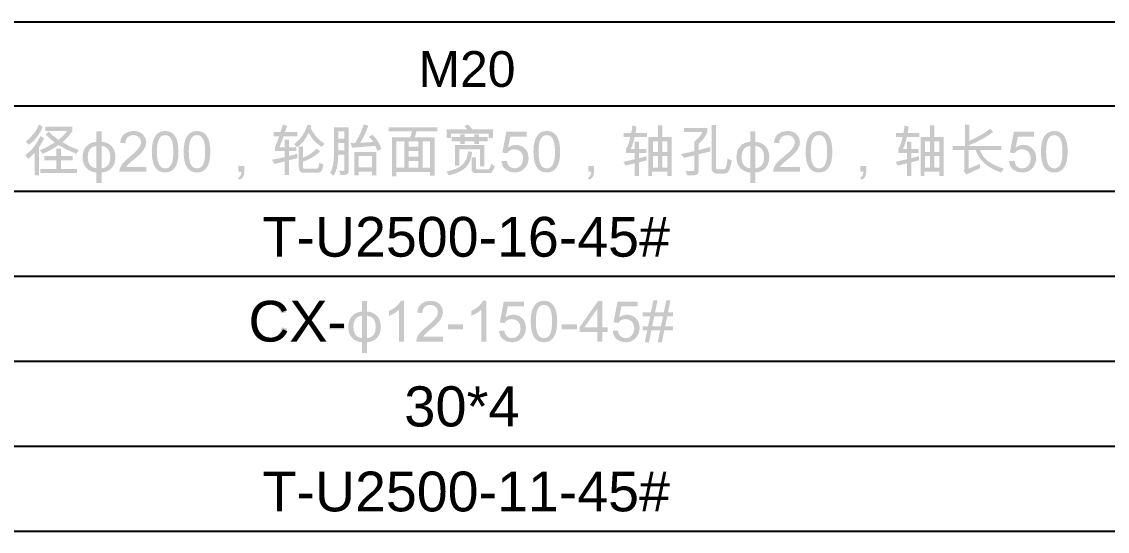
# Model space of a CAD drawing. Extents: x 3 to 592, y 5 to 207.
# Drawn here: x 341.93 to 389.23, y 82.87 to 105.06 of the extents above; entities that cross this region are included whole.
import ezdxf

# ---------------------------------------------------------------- set-up
doc = ezdxf.new("R2010")
doc.units = 0
doc.layers.get('0').update_dxf_attribs({"linetype": 'CONTINUOUS'})

msp = doc.modelspace()

# ---------------------------------------------------------------- hatches: boundary and pattern name
h = msp.add_hatch(color=7)
h.paths.add_polyline_path([(342.840473, 100.480094), (342.738653, 100.255706), (342.605104, 100.049663), (342.439722, 99.861914), (342.242404, 99.692407), (342.107908, 99.838479), (342.297044, 100.004688), (342.456, 100.184229), (342.584778, 100.377206), (342.683377, 100.583722)])
h.paths.add_polyline_path([(344.40868, 99.475228), (344.311667, 99.304352), (343.919339, 99.472128), (343.534453, 99.687446), (343.341381, 99.56375), (343.16066, 99.458967), (342.992238, 99.373202), (342.836063, 99.306556), (342.72141, 99.459794), (343.025681, 99.597943), (343.366332, 99.800996), (343.153081, 99.970082), (342.963394, 100.15653), (343.114978, 100.267876), (343.300738, 100.08563), (343.531146, 99.914547), (343.65951, 100.018089), (343.765137, 100.116981), (343.848026, 100.211118), (343.908177, 100.300398), (342.963394, 100.300398), (342.963394, 100.48726), (344.139687, 100.48726), (344.139687, 100.300398), (343.9582, 100.049801), (343.701471, 99.810367), (344.056523, 99.613239)])
h.paths.add_polyline_path([(342.90276, 99.973527), (342.785834, 99.754694), (342.683377, 99.59374), (342.683377, 98.366183), (342.497617, 98.366183), (342.497617, 99.358371), (342.334733, 99.190457), (342.209883, 99.080007), (342.083103, 99.242615), (342.270379, 99.398472), (342.422101, 99.555154), (342.492501, 99.646828), (342.569826, 99.764754), (342.654179, 99.908931), (342.745664, 100.07936)])
h.paths.add_polyline_path([(344.332062, 98.467607), (342.738498, 98.467607), (342.738498, 98.644547), (343.441849, 98.644547), (343.441849, 99.025437), (342.918194, 99.025437), (342.918194, 99.212299), (343.441849, 99.212299), (343.441849, 99.53476), (343.639184, 99.53476), (343.639184, 99.212299), (344.15457, 99.212299), (344.15457, 99.025437), (343.639184, 99.025437), (343.639184, 98.644547), (344.332062, 98.644547)])
h = msp.add_hatch(color=7)
h.paths.add_polyline_path([(345.407353, 99.82966), (345.540472, 99.809816), (345.658707, 99.770128), (345.76206, 99.710597), (345.85053, 99.631222), (345.92143, 99.534803), (345.972073, 99.424172), (346.002459, 99.299382), (346.012587, 99.160484), (346.002459, 99.021992), (345.972073, 98.897555), (345.92143, 98.787174), (345.85053, 98.690849), (345.76206, 98.611147), (345.658707, 98.551391), (345.540472, 98.51148), (345.407353, 98.491309), (345.407353, 98.029391), (345.186867, 98.029391), (345.186867, 98.491309), (345.053438, 98.51148), (344.935099, 98.551391), (344.83185, 98.611147), (344.74369, 98.690849), (344.672876, 98.787174), (344.622423, 98.897555), (344.592226, 99.021992), (344.582184, 99.160484), (344.592226, 99.299382), (344.622423, 99.424172), (344.672876, 99.534803), (344.74369, 99.631222), (344.83185, 99.710597), (344.935099, 99.770128), (345.053438, 99.809816), (345.186867, 99.82966), (345.186867, 100.289373), (345.407353, 100.289373)])
h.paths.add_polyline_path([(345.407353, 98.669903), (345.573837, 98.715395), (345.692883, 98.812254), (345.764386, 98.960583), (345.788243, 99.160484), (345.764386, 99.360877), (345.692883, 99.509748), (345.573837, 99.607046), (345.407353, 99.65272)])
h.paths.add_polyline_path([(345.186867, 98.669903), (345.186867, 99.65272), (345.019831, 99.607046), (344.900648, 99.509748), (344.829214, 99.360877), (344.805426, 99.160484), (344.829214, 98.960583), (344.900648, 98.812254), (345.019831, 98.715395)])
h = msp.add_hatch(color=7)
h.dxf.hatch_style = 2
h.paths.add_polyline_path([(347.358823, 98.521626), (346.176466, 98.521626), (346.202649, 98.671694), (346.281748, 98.824243), (346.345733, 98.905582), (346.432713, 98.996636), (346.54274, 99.097405), (346.675867, 99.207889), (346.842817, 99.350791), (346.991163, 99.501135), (347.095342, 99.655338), (347.130069, 99.810367), (347.106091, 99.932461), (347.034157, 100.031404), (346.925844, 100.097137), (346.792725, 100.119048), (346.657195, 100.096448), (346.545229, 100.0292), (346.469988, 99.917579), (346.444357, 99.761309), (346.21891, 99.786665), (346.237824, 99.903359), (346.273894, 100.005428), (346.32712, 100.092925), (346.397504, 100.165901), (346.576029, 100.264637), (346.797135, 100.297641), (346.921365, 100.288564), (347.031126, 100.261399), (347.126417, 100.216251), (347.207239, 100.153223), (347.317137, 99.994473), (347.353862, 99.805957), (347.322925, 99.634529), (347.23039, 99.461448), (347.153082, 99.366889), (347.045182, 99.257705), (346.906689, 99.133948), (346.737604, 98.995671), (346.576786, 98.852906), (346.481288, 98.731639), (347.358823, 98.731639)])
h = msp.add_hatch(color=7)
h.paths.add_polyline_path([(348.179149, 100.297641), (348.315393, 100.283509), (348.433492, 100.241116), (348.533439, 100.170469), (348.615229, 100.071574), (348.678855, 99.944438), (348.72431, 99.789068), (348.751587, 99.605469), (348.760681, 99.393648), (348.751276, 99.179708), (348.723061, 98.99512), (348.676035, 98.839884), (348.610199, 98.714), (348.52688, 98.616418), (348.427334, 98.546844), (348.311458, 98.505176), (348.179149, 98.491309), (348.042929, 98.505393), (347.924892, 98.547654), (347.825033, 98.618104), (347.743345, 98.716756), (347.67982, 98.843624), (347.634454, 98.99872), (347.607238, 99.182057), (347.598168, 99.393648), (347.607573, 99.607365), (347.635789, 99.792039), (347.682814, 99.947568), (347.74865, 100.073848), (347.831961, 100.171603), (347.931447, 100.241555), (348.047159, 100.283603)])
h.paths.add_polyline_path([(348.179149, 98.669903), (348.261831, 98.680453), (348.333765, 98.71214), (348.39495, 98.765013), (348.445386, 98.839126), (348.484858, 98.93732), (348.513117, 99.062437), (348.53011, 99.214529), (348.535785, 99.393648), (348.525863, 99.632531), (348.496098, 99.814777), (348.446213, 99.948791), (348.376484, 100.043531), (348.286774, 100.1001), (348.176393, 100.119048), (348.093495, 100.108213), (348.021708, 100.075777), (347.96098, 100.021844), (347.911258, 99.946517), (347.872277, 99.847419), (347.844561, 99.722173), (347.828008, 99.570881), (347.822513, 99.393648), (347.832435, 99.156764), (347.8622, 98.975276), (347.912085, 98.840504), (347.981814, 98.745419), (348.070766, 98.688644)])
h = msp.add_hatch(color=7)
h.paths.add_polyline_path([(349.565573, 100.297641), (349.701817, 100.283509), (349.819916, 100.241116), (349.919864, 100.170469), (350.001653, 100.071574), (350.065279, 99.944438), (350.110734, 99.789068), (350.138011, 99.605469), (350.147105, 99.393648), (350.1377, 99.179708), (350.109485, 98.99512), (350.062459, 98.839884), (349.996623, 98.714), (349.913304, 98.616418), (349.813758, 98.546844), (349.697882, 98.505176), (349.565573, 98.491309), (349.429353, 98.505393), (349.311316, 98.547654), (349.211457, 98.618104), (349.129769, 98.716756), (349.066244, 98.843624), (349.020878, 98.99872), (348.993663, 99.182057), (348.984592, 99.393648), (348.993997, 99.607365), (349.022213, 99.792039), (349.069238, 99.947568), (349.135074, 100.073848), (349.218385, 100.171603), (349.317871, 100.241555), (349.433583, 100.283603)])
h.paths.add_polyline_path([(349.565573, 98.669903), (349.648255, 98.680453), (349.720189, 98.71214), (349.781374, 98.765013), (349.83181, 98.839126), (349.871282, 98.93732), (349.899541, 99.062437), (349.916534, 99.214529), (349.922209, 99.393648), (349.912288, 99.632531), (349.882522, 99.814777), (349.832637, 99.948791), (349.762908, 100.043531), (349.673198, 100.1001), (349.562817, 100.119048), (349.479919, 100.108213), (349.408132, 100.075777), (349.347404, 100.021844), (349.297683, 99.946517), (349.258701, 99.847419), (349.230985, 99.722173), (349.214432, 99.570881), (349.208937, 99.393648), (349.218859, 99.156764), (349.248624, 98.975276), (349.298509, 98.840504), (349.368238, 98.745419), (349.45719, 98.688644)])
h = msp.add_hatch(color=7)
h.paths.add_polyline_path([(355.124567, 99.737056), (354.986764, 99.605866), (354.732653, 99.809816), (354.668049, 99.879794), (354.596572, 99.970702), (354.51817, 100.08259), (354.432792, 100.21551), (354.329129, 100.026383), (354.211617, 99.859219), (354.080256, 99.714068), (353.935045, 99.590983), (353.790075, 99.726031), (353.979719, 99.877331), (354.142646, 100.070747), (354.278805, 100.306228), (354.388144, 100.583722), (354.549099, 100.534113), (354.518231, 100.418358), (354.635527, 100.218887), (354.775717, 100.038846), (354.938748, 99.878236)])
h.paths.add_polyline_path([(353.940006, 100.06999), (353.340835, 100.06999), (353.156729, 99.59374), (353.381073, 99.59374), (353.381073, 99.923918), (353.568487, 99.923918), (353.568487, 99.59374), (353.897011, 99.59374), (353.897011, 99.423414), (353.568487, 99.423414), (353.568487, 99.210094), (353.93284, 99.299391), (353.93284, 99.114733), (353.568487, 99.023232), (353.568487, 98.385476), (353.381073, 98.385476), (353.381073, 98.971418), (352.940101, 98.860623), (352.829307, 99.052446), (353.078525, 99.093029), (353.381073, 99.160484), (353.381073, 99.423414), (352.959945, 99.423414), (352.959945, 99.575549), (353.149563, 100.06999), (352.91254, 100.06999), (352.91254, 100.250788), (353.204685, 100.250788), (353.306659, 100.580966), (353.49297, 100.524191), (353.400366, 100.250788), (353.940006, 100.250788)])
h.paths.add_polyline_path([(355.074958, 98.840228), (355.051592, 98.727384), (355.026107, 98.638621), (354.998451, 98.574043), (354.968573, 98.533753), (354.898638, 98.491309), (354.81258, 98.476977), (354.239316, 98.476977), (354.13548, 98.491722), (354.060171, 98.535406), (354.014558, 98.619191), (353.999537, 98.754239), (353.999537, 99.610276), (354.18695, 99.610276), (354.18695, 99.141192), (354.335477, 99.204857), (354.484262, 99.290847), (354.633357, 99.399161), (354.782814, 99.529799), (354.927232, 99.405224), (354.739552, 99.250203), (354.553577, 99.125), (354.369359, 99.029665), (354.18695, 98.964252), (354.18695, 98.696361), (354.205278, 98.667353), (354.260813, 98.657776), (354.79935, 98.657776), (354.846204, 98.682029), (354.863222, 98.726265), (354.879828, 98.811014), (354.894711, 98.906374)])
h = msp.add_hatch(color=7)
h.paths.add_polyline_path([(357.599395, 99.511608), (357.420801, 99.423414), (357.375601, 99.563285), (357.328748, 99.65272), (356.328843, 99.570589), (356.258288, 99.77068), (356.462237, 99.775641), (356.67852, 100.183678), (356.83982, 100.590888), (357.031092, 100.519781), (356.86614, 100.118359), (356.675558, 99.780602), (357.245514, 99.822494), (357.15167, 99.946448), (357.052038, 100.043531), (357.214095, 100.133931), (357.338015, 100.002044), (357.443538, 99.854395), (357.530665, 99.690934)])
h.paths.add_polyline_path([(356.178913, 98.575645), (356.167854, 98.493488), (356.134678, 98.434741), (356.079384, 98.399454), (356.001973, 98.387681), (355.81952, 98.387681), (355.757784, 98.578401), (355.858243, 98.563794), (355.914881, 98.559108), (355.970209, 98.571993), (355.988743, 98.610923), (355.988743, 99.272932), (355.71975, 99.272932), (355.708072, 98.978282), (355.669728, 98.726058), (355.604719, 98.516312), (355.513045, 98.349095), (355.368075, 98.474773), (355.440422, 98.635168), (355.492099, 98.820316), (355.523104, 99.030165), (355.53344, 99.264664), (355.53344, 100.463006), (356.178913, 100.463006)])
h.paths.add_polyline_path([(355.988743, 99.959195), (355.988743, 100.282207), (355.721955, 100.282207), (355.721955, 99.959195)])
h.paths.add_polyline_path([(355.988743, 99.452628), (355.988743, 99.777845), (355.721955, 99.777845), (355.721955, 99.452628)])
h.paths.add_polyline_path([(357.380562, 98.366183), (357.190393, 98.366183), (357.190393, 98.531548), (356.617129, 98.531548), (356.617129, 98.366183), (356.428613, 98.366183), (356.428613, 99.388687), (357.380562, 99.388687)])
h.paths.add_polyline_path([(357.190393, 98.712346), (357.190393, 99.207889), (356.617129, 99.207889), (356.617129, 98.712346)])
h = msp.add_hatch(color=7)
h.paths.add_polyline_path([(360.043354, 100.277246), (359.123927, 100.277246), (359.089269, 100.124698), (359.053371, 100.022585), (359.914369, 100.022585), (359.914369, 98.351852), (359.724751, 98.351852), (359.724751, 98.516665), (358.253558, 98.516665), (358.253558, 98.330905), (358.06394, 98.330905), (358.06394, 100.022585), (358.843909, 100.022585), (358.893243, 100.134206), (358.929348, 100.277246), (357.911253, 100.277246), (357.911253, 100.458045), (360.043354, 100.458045)])
h.paths.add_polyline_path([(359.724751, 98.699117), (359.724751, 99.84344), (359.395676, 99.84344), (359.395676, 98.694156)])
h.paths.add_polyline_path([(359.206058, 99.610276), (359.206058, 99.84344), (358.786583, 99.84344), (358.786583, 99.610276)])
h.paths.add_polyline_path([(358.598067, 98.696361), (358.598067, 99.84344), (358.253558, 99.84344), (358.253558, 98.696361)])
h.paths.add_polyline_path([(359.206058, 99.17647), (359.206058, 99.43058), (358.786583, 99.43058), (358.786583, 99.17647)])
h.paths.add_polyline_path([(359.206058, 98.696361), (359.206058, 98.995671), (358.786583, 98.995671), (358.786583, 98.696361)])
h = msp.add_hatch(color=7)
h.paths.add_polyline_path([(362.465264, 99.998883), (362.275095, 99.998883), (362.275095, 100.182989), (360.628064, 100.182989), (360.628064, 99.998883), (360.438445, 99.998883), (360.438445, 100.364339), (361.363385, 100.364339), (361.208493, 100.49663), (361.36118, 100.585927), (361.486719, 100.475133), (361.565129, 100.364339), (362.465264, 100.364339)])
h.paths.add_polyline_path([(362.235958, 99.855016), (361.846249, 99.855016), (361.846249, 99.726031), (361.656631, 99.726031), (361.656631, 99.855016), (361.235503, 99.855016), (361.235503, 99.726031), (361.03927, 99.726031), (361.044231, 99.855016), (360.656727, 99.855016), (360.656727, 100.034712), (361.046436, 100.034712), (361.046436, 100.149365), (361.235503, 100.149365), (361.235503, 100.034712), (361.656631, 100.034712), (361.656631, 100.149365), (361.846249, 100.149365), (361.846249, 100.034712), (362.235958, 100.034712)])
h.paths.add_polyline_path([(362.086579, 98.766365), (361.89641, 98.766365), (361.89641, 99.506648), (360.999031, 99.506648), (360.999031, 98.785658), (360.809413, 98.785658), (360.809413, 99.687446), (362.086579, 99.687446)])
h.paths.add_polyline_path([(361.556861, 99.385931), (361.520671, 99.174368), (361.461639, 98.991123), (361.379663, 98.836198), (361.274639, 98.70959), (361.141305, 98.603645), (360.974433, 98.511497), (360.773972, 98.433095), (360.539869, 98.368388), (360.435689, 98.528792), (360.65913, 98.587281), (360.849032, 98.65688), (361.005345, 98.737539), (361.128016, 98.829204), (361.222808, 98.938431), (361.295585, 99.072566), (361.346452, 99.231505), (361.375511, 99.415146)])
h.paths.add_polyline_path([(362.544639, 98.771326), (362.499922, 98.661428), (362.454791, 98.571786), (362.410143, 98.508879), (362.368801, 98.478631), (362.318779, 98.468434), (362.248085, 98.464851), (361.681987, 98.464851), (361.624523, 98.476288), (361.5745, 98.51005), (361.539291, 98.562967), (361.527647, 98.63242), (361.527647, 99.146153), (361.717816, 99.146153), (361.717816, 98.669903), (361.734421, 98.641653), (361.784513, 98.63242), (362.277851, 98.63242), (362.305033, 98.647217), (362.331181, 98.691676), (362.356296, 98.7659), (362.380377, 98.869994)])
h = msp.add_hatch(color=7)
h.paths.add_polyline_path([(364.806263, 100.297641), (364.942507, 100.283509), (365.060606, 100.241116), (365.160554, 100.170469), (365.242344, 100.071574), (365.305969, 99.944438), (365.351424, 99.789068), (365.378702, 99.605469), (365.387796, 99.393648), (365.378391, 99.179708), (365.350175, 98.99512), (365.30315, 98.839884), (365.237314, 98.714), (365.153994, 98.616418), (365.054448, 98.546844), (364.938572, 98.505176), (364.806263, 98.491309), (364.670043, 98.505393), (364.552007, 98.547654), (364.452148, 98.618104), (364.370459, 98.716756), (364.306935, 98.843624), (364.261568, 98.99872), (364.234353, 99.182057), (364.225283, 99.393648), (364.234688, 99.607365), (364.262903, 99.792039), (364.309929, 99.947568), (364.375764, 100.073848), (364.459075, 100.171603), (364.558561, 100.241555), (364.674273, 100.283603)])
h.paths.add_polyline_path([(364.806263, 98.669903), (364.888946, 98.680453), (364.960879, 98.71214), (365.022064, 98.765013), (365.0725, 98.839126), (365.111973, 98.93732), (365.140231, 99.062437), (365.157224, 99.214529), (365.1629, 99.393648), (365.152978, 99.632531), (365.123212, 99.814777), (365.073327, 99.948791), (365.003599, 100.043531), (364.913888, 100.1001), (364.803507, 100.119048), (364.72061, 100.108213), (364.648823, 100.075777), (364.588094, 100.021844), (364.538373, 99.946517), (364.499392, 99.847419), (364.471676, 99.722173), (364.455122, 99.570881), (364.449627, 99.393648), (364.459549, 99.156764), (364.489315, 98.975276), (364.5392, 98.840504), (364.608928, 98.745419), (364.697881, 98.688644)])
h = msp.add_hatch(color=7)
h.paths.add_polyline_path([(370.245093, 98.338071), (370.056026, 98.338071), (370.056026, 98.521626), (369.397324, 98.521626), (369.397324, 98.338071), (369.238022, 98.338071), (369.238022, 100.030302), (369.647024, 100.030302), (369.647024, 100.548444), (369.83554, 100.548444), (369.83554, 100.030302), (370.245093, 100.030302)])
h.paths.add_polyline_path([(370.056026, 99.388687), (370.056026, 99.850606), (369.83554, 99.850606), (369.83554, 99.388687)])
h.paths.add_polyline_path([(369.647024, 99.388687), (369.647024, 99.850606), (369.427641, 99.850606), (369.427641, 99.388687)])
h.paths.add_polyline_path([(370.056026, 98.702424), (370.056026, 99.207889), (369.83554, 99.207889), (369.83554, 98.702424)])
h.paths.add_polyline_path([(369.647024, 98.702424), (369.647024, 99.207889), (369.427641, 99.207889), (369.427641, 98.702424)])
h.paths.add_polyline_path([(369.17794, 100.030302), (368.633891, 100.030302), (368.591516, 99.861234), (368.549555, 99.719554), (368.508007, 99.605367), (368.466872, 99.518774), (368.6383, 99.518774), (368.6383, 99.835723), (368.829021, 99.835723), (368.829021, 99.518774), (369.149828, 99.518774), (369.149828, 99.339078), (368.829021, 99.339078), (368.829021, 99.111426), (369.163608, 99.205133), (369.163608, 99.021027), (368.829021, 98.93173), (368.829021, 98.338071), (368.6383, 98.338071), (368.6383, 98.889286), (368.242528, 98.792824), (368.141104, 98.953227), (368.35731, 99.003888), (368.512279, 99.040182), (368.605959, 99.062213), (368.6383, 99.070085), (368.6383, 99.339078), (368.260167, 99.339078), (368.260167, 99.518774), (368.312162, 99.605367), (368.360694, 99.719554), (368.405817, 99.861234), (368.44758, 100.030302), (368.162601, 100.030302), (368.162601, 100.211101), (368.487818, 100.211101), (368.511727, 100.339809), (368.533569, 100.541279), (368.714368, 100.489464), (368.710949, 100.450311), (368.703137, 100.390797), (368.690881, 100.311026), (368.674129, 100.211101), (369.17794, 100.211101)])
h = msp.add_hatch(color=7)
h.paths.add_polyline_path([(372.863787, 99.013861), (372.840636, 98.875144), (372.814178, 98.756581), (372.784412, 98.658069), (372.751339, 98.579503), (372.665625, 98.476564), (372.546838, 98.442251), (372.221621, 98.442251), (372.124883, 98.458305), (372.049642, 98.506192), (372.001549, 98.580675), (371.985701, 98.677069), (371.985701, 100.559469), (372.174768, 100.559469), (372.174768, 98.705181), (372.194198, 98.643444), (372.252489, 98.623049), (372.514317, 98.623049), (372.573426, 98.652617), (372.620908, 98.741354), (372.656711, 98.889312), (372.680784, 99.096543)])
h.paths.add_polyline_path([(371.92617, 99.405224), (371.426769, 99.287264), (371.426769, 98.592733), (371.414892, 98.495788), (371.379295, 98.426541), (371.320031, 98.384993), (371.237151, 98.371144), (370.920753, 98.371144), (370.85571, 98.561313), (371.167698, 98.554148), (371.219788, 98.571235), (371.237151, 98.623049), (371.237151, 99.240411), (370.776886, 99.12686), (370.658375, 99.299391), (370.878723, 99.342997), (371.048635, 99.378697), (371.168111, 99.406438), (371.237151, 99.42617), (371.237151, 99.822494), (371.439722, 100.027959), (371.595992, 100.255749), (370.789013, 100.255749), (370.789013, 100.435445), (371.805454, 100.435445), (371.805454, 100.270081), (371.74954, 100.142225), (371.667788, 100.010803), (371.560197, 99.875764), (371.426769, 99.737056), (371.426769, 99.471921), (371.92617, 99.595944)])
h = msp.add_hatch(color=7)
h.paths.add_polyline_path([(373.893879, 99.82966), (374.026997, 99.809816), (374.145233, 99.770128), (374.248586, 99.710597), (374.337056, 99.631222), (374.407956, 99.534803), (374.458599, 99.424172), (374.488985, 99.299382), (374.499113, 99.160484), (374.488985, 99.021992), (374.458599, 98.897555), (374.407956, 98.787174), (374.337056, 98.690849), (374.248586, 98.611147), (374.145233, 98.551391), (374.026997, 98.51148), (373.893879, 98.491309), (373.893879, 98.029391), (373.673393, 98.029391), (373.673393, 98.491309), (373.539964, 98.51148), (373.421625, 98.551391), (373.318376, 98.611147), (373.230216, 98.690849), (373.159402, 98.787174), (373.108948, 98.897555), (373.078752, 99.021992), (373.06871, 99.160484), (373.078752, 99.299382), (373.108948, 99.424172), (373.159402, 99.534803), (373.230216, 99.631222), (373.318376, 99.710597), (373.421625, 99.770128), (373.539964, 99.809816), (373.673393, 99.82966), (373.673393, 100.289373), (373.893879, 100.289373)])
h.paths.add_polyline_path([(373.893879, 98.669903), (374.060363, 98.715395), (374.179409, 98.812254), (374.250911, 98.960583), (374.274769, 99.160484), (374.250911, 99.360877), (374.179409, 99.509748), (374.060363, 99.607046), (373.893879, 99.65272)])
h.paths.add_polyline_path([(373.673393, 98.669903), (373.673393, 99.65272), (373.506357, 99.607046), (373.387174, 99.509748), (373.31574, 99.360877), (373.291952, 99.160484), (373.31574, 98.960583), (373.387174, 98.812254), (373.506357, 98.715395)])
h = msp.add_hatch(color=7)
h.dxf.hatch_style = 2
h.paths.add_polyline_path([(375.845349, 98.521626), (374.662992, 98.521626), (374.689175, 98.671694), (374.768274, 98.824243), (374.832258, 98.905582), (374.919238, 98.996636), (375.029266, 99.097405), (375.162393, 99.207889), (375.329343, 99.350791), (375.477688, 99.501135), (375.581868, 99.655338), (375.616595, 99.810367), (375.592617, 99.932461), (375.520683, 100.031404), (375.412369, 100.097137), (375.279251, 100.119048), (375.143721, 100.096448), (375.031755, 100.0292), (374.956514, 99.917579), (374.930883, 99.761309), (374.705436, 99.786665), (374.724349, 99.903359), (374.76042, 100.005428), (374.813646, 100.092925), (374.88403, 100.165901), (375.062554, 100.264637), (375.283661, 100.297641), (375.407891, 100.288564), (375.517652, 100.261399), (375.612943, 100.216251), (375.693765, 100.153223), (375.803663, 99.994473), (375.840388, 99.805957), (375.809451, 99.634529), (375.716916, 99.461448), (375.639608, 99.366889), (375.531708, 99.257705), (375.393215, 99.133948), (375.224129, 98.995671), (375.063312, 98.852906), (374.967814, 98.731639), (375.845349, 98.731639)])
h = msp.add_hatch(color=7)
h.paths.add_polyline_path([(376.665675, 100.297641), (376.801919, 100.283509), (376.920018, 100.241116), (377.019965, 100.170469), (377.101755, 100.071574), (377.165381, 99.944438), (377.210836, 99.789068), (377.238113, 99.605469), (377.247207, 99.393648), (377.237802, 99.179708), (377.209587, 98.99512), (377.162561, 98.839884), (377.096725, 98.714), (377.013406, 98.616418), (376.91386, 98.546844), (376.797984, 98.505176), (376.665675, 98.491309), (376.529455, 98.505393), (376.411418, 98.547654), (376.311559, 98.618104), (376.22987, 98.716756), (376.166346, 98.843624), (376.12098, 98.99872), (376.093764, 99.182057), (376.084694, 99.393648), (376.094099, 99.607365), (376.122315, 99.792039), (376.16934, 99.947568), (376.235176, 100.073848), (376.318487, 100.171603), (376.417973, 100.241555), (376.533685, 100.283603)])
h.paths.add_polyline_path([(376.665675, 98.669903), (376.748357, 98.680453), (376.820291, 98.71214), (376.881476, 98.765013), (376.931912, 98.839126), (376.971384, 98.93732), (376.999643, 99.062437), (377.016636, 99.214529), (377.022311, 99.393648), (377.012389, 99.632531), (376.982624, 99.814777), (376.932739, 99.948791), (376.86301, 100.043531), (376.7733, 100.1001), (376.662919, 100.119048), (376.580021, 100.108213), (376.508234, 100.075777), (376.447506, 100.021844), (376.397784, 99.946517), (376.358803, 99.847419), (376.331087, 99.722173), (376.314534, 99.570881), (376.309039, 99.393648), (376.318961, 99.156764), (376.348726, 98.975276), (376.398611, 98.840504), (376.46834, 98.745419), (376.557292, 98.688644)])
h = msp.add_hatch(color=7)
h.paths.add_polyline_path([(382.104504, 98.338071), (381.915437, 98.338071), (381.915437, 98.521626), (381.256735, 98.521626), (381.256735, 98.338071), (381.097434, 98.338071), (381.097434, 100.030302), (381.506436, 100.030302), (381.506436, 100.548444), (381.694951, 100.548444), (381.694951, 100.030302), (382.104504, 100.030302)])
h.paths.add_polyline_path([(381.915437, 99.388687), (381.915437, 99.850606), (381.694951, 99.850606), (381.694951, 99.388687)])
h.paths.add_polyline_path([(381.506436, 99.388687), (381.506436, 99.850606), (381.287052, 99.850606), (381.287052, 99.388687)])
h.paths.add_polyline_path([(381.915437, 98.702424), (381.915437, 99.207889), (381.694951, 99.207889), (381.694951, 98.702424)])
h.paths.add_polyline_path([(381.506436, 98.702424), (381.506436, 99.207889), (381.287052, 99.207889), (381.287052, 98.702424)])
h.paths.add_polyline_path([(381.037352, 100.030302), (380.493302, 100.030302), (380.450927, 99.861234), (380.408966, 99.719554), (380.367418, 99.605367), (380.326284, 99.518774), (380.497712, 99.518774), (380.497712, 99.835723), (380.688432, 99.835723), (380.688432, 99.518774), (381.00924, 99.518774), (381.00924, 99.339078), (380.688432, 99.339078), (380.688432, 99.111426), (381.02302, 99.205133), (381.02302, 99.021027), (380.688432, 98.93173), (380.688432, 98.338071), (380.497712, 98.338071), (380.497712, 98.889286), (380.101939, 98.792824), (380.000516, 98.953227), (380.216721, 99.003888), (380.37169, 99.040182), (380.465371, 99.062213), (380.497712, 99.070085), (380.497712, 99.339078), (380.119578, 99.339078), (380.119578, 99.518774), (380.171573, 99.605367), (380.220106, 99.719554), (380.265228, 99.861234), (380.306991, 100.030302), (380.022013, 100.030302), (380.022013, 100.211101), (380.34723, 100.211101), (380.371139, 100.339809), (380.392981, 100.541279), (380.57378, 100.489464), (380.57036, 100.450311), (380.562549, 100.390797), (380.550293, 100.311026), (380.533541, 100.211101), (381.037352, 100.211101)])
h = msp.add_hatch(color=7)
h.dxf.hatch_style = 2
h.paths.add_polyline_path([(384.723199, 98.655571), (384.594765, 98.489104), (384.38085, 98.575818), (384.18889, 98.672667), (384.01888, 98.779658), (383.870813, 98.896797), (383.744683, 99.02409), (383.640483, 99.161544), (383.558206, 99.309165), (383.497847, 99.46696), (383.191371, 99.46696), (383.191371, 98.660532), (383.678094, 98.862828), (383.678094, 98.677069), (383.084436, 98.403666), (382.971988, 98.568479), (382.99507, 98.609062), (383.002856, 98.674864), (383.002856, 99.46696), (382.486367, 99.46696), (382.486367, 99.647759), (383.027109, 99.647759), (383.027109, 100.568839), (383.216727, 100.568839), (383.216727, 99.867142), (383.480268, 99.991683), (383.719367, 100.122217), (383.93397, 100.258746), (384.124028, 100.40127), (384.254114, 100.260159), (384.017454, 100.090135), (383.7656, 99.938042), (383.498657, 99.80383), (383.216727, 99.687446), (383.216727, 99.647759), (384.605239, 99.647759), (384.605239, 99.46696), (383.683055, 99.46696), (383.740184, 99.332031), (383.818138, 99.2067), (383.916917, 99.090956), (384.036522, 98.984784), (384.176953, 98.888173), (384.338209, 98.801109), (384.520291, 98.723579)])
h = msp.add_hatch(color=7)
h.paths.add_polyline_path([(386.919228, 100.297641), (387.055472, 100.283509), (387.173571, 100.241116), (387.273519, 100.170469), (387.355309, 100.071574), (387.418934, 99.944438), (387.464389, 99.789068), (387.491667, 99.605469), (387.500761, 99.393648), (387.491355, 99.179708), (387.46314, 98.99512), (387.416115, 98.839884), (387.350279, 98.714), (387.266959, 98.616418), (387.167413, 98.546844), (387.051537, 98.505176), (386.919228, 98.491309), (386.783008, 98.505393), (386.664972, 98.547654), (386.565113, 98.618104), (386.483424, 98.716756), (386.4199, 98.843624), (386.374533, 98.99872), (386.347318, 99.182057), (386.338248, 99.393648), (386.347653, 99.607365), (386.375868, 99.792039), (386.422894, 99.947568), (386.488729, 100.073848), (386.57204, 100.171603), (386.671526, 100.241555), (386.787238, 100.283603)])
h.paths.add_polyline_path([(386.919228, 98.669903), (387.001911, 98.680453), (387.073844, 98.71214), (387.135029, 98.765013), (387.185465, 98.839126), (387.224938, 98.93732), (387.253196, 99.062437), (387.270189, 99.214529), (387.275865, 99.393648), (387.265943, 99.632531), (387.236177, 99.814777), (387.186292, 99.948791), (387.116564, 100.043531), (387.026853, 100.1001), (386.916472, 100.119048), (386.833575, 100.108213), (386.761788, 100.075777), (386.701059, 100.021844), (386.651338, 99.946517), (386.612357, 99.847419), (386.584641, 99.722173), (386.568087, 99.570881), (386.562592, 99.393648), (386.572514, 99.156764), (386.60228, 98.975276), (386.652165, 98.840504), (386.721893, 98.745419), (386.810846, 98.688644)])
h = msp.add_hatch(color=7)
h.dxf.hatch_style = 2
h.paths.add_polyline_path([(363.121632, 99.583818), (363.287754, 99.666913), (363.460078, 99.694612), (363.567763, 99.684811), (363.668369, 99.655476), (363.761843, 99.60671), (363.848134, 99.538618), (363.920567, 99.453972), (363.972433, 99.356304), (364.003628, 99.245613), (364.01405, 99.121899), (364.003516, 98.995395), (363.97195, 98.878813), (363.919404, 98.772153), (363.845929, 98.675415), (363.755168, 98.594791), (363.651488, 98.537267), (363.534785, 98.50279), (363.404957, 98.491309), (363.196942, 98.522384), (363.019106, 98.615884), (362.946027, 98.685845), (362.890466, 98.770844), (362.852372, 98.870829), (362.831693, 98.985749), (363.060447, 99.002837), (363.104338, 98.85642), (363.180061, 98.752585), (363.28176, 98.690573), (363.404957, 98.669903), (363.555921, 98.700978), (363.675052, 98.794477), (363.752705, 98.933728), (363.778681, 99.101504), (363.752222, 99.267282), (363.672847, 99.3942), (363.551787, 99.474815), (363.400547, 99.501687), (363.300915, 99.49105), (363.213685, 99.459174), (363.138857, 99.406111), (363.076432, 99.331912), (362.869727, 99.356166), (363.043911, 100.26512), (363.928611, 100.26512), (363.928611, 100.055658), (363.218095, 100.055658)])
h = msp.add_hatch(color=7)
h.dxf.hatch_style = 2
h.paths.add_polyline_path([(385.234597, 99.583818), (385.400719, 99.666913), (385.573043, 99.694612), (385.680728, 99.684811), (385.781334, 99.655476), (385.874808, 99.60671), (385.961099, 99.538618), (386.033532, 99.453972), (386.085398, 99.356304), (386.116593, 99.245613), (386.127014, 99.121899), (386.116481, 98.995395), (386.084915, 98.878813), (386.032369, 98.772153), (385.958894, 98.675415), (385.868133, 98.594791), (385.764453, 98.537267), (385.64775, 98.50279), (385.517922, 98.491309), (385.309907, 98.522384), (385.132071, 98.615884), (385.058992, 98.685845), (385.003431, 98.770844), (384.965337, 98.870829), (384.944658, 98.985749), (385.173412, 99.002837), (385.217303, 98.85642), (385.293026, 98.752585), (385.394725, 98.690573), (385.517922, 98.669903), (385.668886, 98.700978), (385.788017, 98.794477), (385.86567, 98.933728), (385.891646, 99.101504), (385.865187, 99.267282), (385.785812, 99.3942), (385.664752, 99.474815), (385.513512, 99.501687), (385.41388, 99.49105), (385.32665, 99.459174), (385.251822, 99.406111), (385.189397, 99.331912), (384.982692, 99.356166), (385.156876, 100.26512), (386.041576, 100.26512), (386.041576, 100.055658), (385.33106, 100.055658)])
h = msp.add_hatch(color=7)
h.dxf.hatch_style = 2
h.paths.add_polyline_path([(351.623377, 98.521626), (351.608563, 98.386785), (351.564397, 98.287911), (351.498183, 98.218802), (351.418325, 98.173258), (351.358794, 98.26476), (351.418541, 98.302569), (351.461389, 98.358053), (351.487391, 98.431106), (351.496598, 98.521626), (351.374228, 98.521626), (351.374228, 98.76857), (351.623377, 98.76857)])
h = msp.add_hatch(color=7)
h.dxf.hatch_style = 2
h.paths.add_polyline_path([(366.864068, 98.521626), (366.849254, 98.386785), (366.805088, 98.287911), (366.738873, 98.218802), (366.659016, 98.173258), (366.599484, 98.26476), (366.659231, 98.302569), (366.702079, 98.358053), (366.728081, 98.431106), (366.737288, 98.521626), (366.614918, 98.521626), (366.614918, 98.76857), (366.864068, 98.76857)])
h = msp.add_hatch(color=7)
h.dxf.hatch_style = 2
h.paths.add_polyline_path([(378.723479, 98.521626), (378.708665, 98.386785), (378.664499, 98.287911), (378.598285, 98.218802), (378.518427, 98.173258), (378.458896, 98.26476), (378.518643, 98.302569), (378.561491, 98.358053), (378.587493, 98.431106), (378.5967, 98.521626), (378.47433, 98.521626), (378.47433, 98.76857), (378.723479, 98.76857)])
h = msp.add_hatch(color=7)
h.dxf.hatch_style = 2
h.paths.add_polyline_path([(353.496955, 91.688695), (353.450955, 91.549281), (353.390639, 91.428728), (353.315958, 91.327089), (353.22686, 91.244416), (353.125772, 91.180113), (353.015124, 91.13431), (352.894864, 91.106905), (352.764941, 91.097792), (352.561861, 91.114751), (352.388392, 91.165661), (352.244585, 91.250574), (352.130492, 91.369541), (352.043676, 91.51247), (351.981664, 91.669196), (351.944457, 91.839668), (351.932055, 92.023834), (351.946636, 92.223942), (351.990415, 92.401003), (352.063442, 92.555119), (352.16577, 92.686395), (352.290819, 92.791298), (352.432765, 92.866229), (352.591558, 92.911187), (352.767146, 92.926173), (353.006787, 92.893169), (353.209221, 92.794433), (353.294177, 92.721061), (353.36549, 92.632445), (353.423161, 92.528635), (353.46719, 92.409685), (353.237333, 92.355666), (353.164159, 92.517241), (353.060393, 92.632927), (352.927136, 92.70238), (352.764941, 92.725531), (352.6283, 92.713645), (352.509384, 92.677989), (352.408141, 92.618561), (352.32452, 92.535362), (352.258771, 92.432302), (352.211935, 92.313222), (352.183909, 92.178019), (352.17459, 92.02659), (352.184417, 91.853681), (352.213933, 91.704543), (352.263189, 91.579176), (352.332237, 91.47758), (352.416969, 91.398808), (352.514, 91.34267), (352.623227, 91.309063), (352.744546, 91.297883), (352.932649, 91.32572), (353.08189, 91.40978), (353.192271, 91.550409), (353.263791, 91.747675)])
h = msp.add_hatch(color=7)
h.dxf.hatch_style = 2
h.paths.add_polyline_path([(355.230643, 91.128109), (354.940703, 91.128109), (354.585169, 91.629715), (354.478578, 91.783573), (354.420356, 91.87666), (354.407704, 91.860253), (354.382977, 91.821788), (354.341765, 91.761269), (354.284068, 91.678704), (354.209887, 91.574099), (354.11922, 91.447461), (354.012069, 91.298795), (353.888433, 91.128109), (353.60566, 91.128109), (354.291923, 92.04919), (353.685035, 92.895857), (353.965052, 92.895857), (354.338776, 92.367792), (354.390797, 92.288831), (354.427522, 92.223925), (354.44561, 92.252142), (354.476313, 92.296281), (354.519638, 92.356349), (354.575592, 92.432353), (354.644181, 92.5243), (354.725411, 92.632195), (354.819288, 92.756045), (354.92582, 92.895857), (355.181033, 92.895857), (354.559814, 92.064073)])
h = msp.add_hatch(color=7)
h.paths.add_polyline_path([(356.97633, 92.436143), (357.108622, 92.416299), (357.226031, 92.376612), (357.328557, 92.317081), (357.4162, 92.237706), (357.486463, 92.141286), (357.536778, 92.030655), (357.567043, 91.905865), (357.577155, 91.766968), (357.567043, 91.628475), (357.536778, 91.504038), (357.486463, 91.393657), (357.4162, 91.297332), (357.328557, 91.21763), (357.226031, 91.157875), (357.108622, 91.117963), (356.97633, 91.097792), (356.97633, 90.635874), (356.757498, 90.635874), (356.757498, 91.097792), (356.62512, 91.117963), (356.507521, 91.157875), (356.404806, 91.21763), (356.317077, 91.297332), (356.2469, 91.393657), (356.196774, 91.504038), (356.166698, 91.628475), (356.156673, 91.766968), (356.166698, 91.905865), (356.196774, 92.030655), (356.2469, 92.141286), (356.317077, 92.237706), (356.404806, 92.317081), (356.507521, 92.376612), (356.62512, 92.416299), (356.757498, 92.436143), (356.757498, 92.895857), (356.97633, 92.895857)])
h.paths.add_polyline_path([(356.97633, 91.276386), (357.141686, 91.321879), (357.259861, 91.418737), (357.330804, 91.567066), (357.354464, 91.766968), (357.330804, 91.96736), (357.259861, 92.116231), (357.141686, 92.21353), (356.97633, 92.259203)])
h.paths.add_polyline_path([(356.757498, 91.276386), (356.757498, 92.259203), (356.591823, 92.21353), (356.473484, 92.116231), (356.40248, 91.96736), (356.378813, 91.766968), (356.40248, 91.567066), (356.473484, 91.418737), (356.591823, 91.321879)])
h = msp.add_hatch(color=7)
h.dxf.hatch_style = 2
h.paths.add_polyline_path([(358.592402, 91.128109), (358.374672, 91.128109), (358.374672, 92.511108), (358.184158, 92.368412), (357.938661, 92.249281), (357.938661, 92.459294), (358.111467, 92.554379), (358.254507, 92.660212), (358.367782, 92.776794), (358.451291, 92.904125), (358.592402, 92.904125)])
h = msp.add_hatch(color=7)
h.dxf.hatch_style = 2
h.paths.add_polyline_path([(360.290994, 91.128109), (359.116906, 91.128109), (359.142951, 91.278178), (359.221086, 91.430726), (359.284648, 91.512065), (359.371154, 91.603119), (359.480605, 91.703888), (359.613, 91.814372), (359.778847, 91.957275), (359.92609, 92.107619), (360.029305, 92.261821), (360.063894, 92.41685), (360.039985, 92.538945), (359.968533, 92.637888), (359.861046, 92.70362), (359.728755, 92.725531), (359.594327, 92.702931), (359.483464, 92.635683), (359.408705, 92.524062), (359.383143, 92.367792), (359.159349, 92.393148), (359.17816, 92.509842), (359.21392, 92.611912), (359.26663, 92.699409), (359.33629, 92.772384), (359.513643, 92.871121), (359.733165, 92.904125), (359.856654, 92.895047), (359.965777, 92.867882), (360.060431, 92.822734), (360.140513, 92.759706), (360.249653, 92.600956), (360.286033, 92.412441), (360.255165, 92.241013), (360.163112, 92.067931), (360.08664, 91.973372), (359.979627, 91.864188), (359.842124, 91.740432), (359.674185, 91.602154), (359.514194, 91.45939), (359.419523, 91.338122), (360.290994, 91.338122)])
h = msp.add_hatch(color=7)
h.dxf.hatch_style = 2
h.paths.add_polyline_path([(362.170291, 91.128109), (361.952561, 91.128109), (361.952561, 92.511108), (361.762047, 92.368412), (361.51655, 92.249281), (361.51655, 92.459294), (361.689356, 92.554379), (361.832396, 92.660212), (361.945671, 92.776794), (362.02918, 92.904125), (362.170291, 92.904125)])
h = msp.add_hatch(color=7)
h.dxf.hatch_style = 2
h.paths.add_polyline_path([(363.010641, 92.190301), (363.175661, 92.273397), (363.346883, 92.301095), (363.453749, 92.291294), (363.553588, 92.261959), (363.646399, 92.213194), (363.732182, 92.145101), (363.803892, 92.060455), (363.855241, 91.962787), (363.886126, 91.852096), (363.896444, 91.728383), (363.886006, 91.601879), (363.85469, 91.485297), (363.802496, 91.378637), (363.729426, 91.281898), (363.639492, 91.201274), (363.536638, 91.14375), (363.420763, 91.109273), (363.291761, 91.097792), (363.085331, 91.128867), (362.908666, 91.222367), (362.836311, 91.292328), (362.781267, 91.377327), (362.743483, 91.477313), (362.722907, 91.592232), (362.950008, 91.60932), (362.993554, 91.462904), (363.068519, 91.359068), (363.169805, 91.297057), (363.291761, 91.276386), (363.441692, 91.307461), (363.560203, 91.400961), (363.637373, 91.540211), (363.66328, 91.707988), (363.636891, 91.873766), (363.557998, 92.000683), (363.437557, 92.081298), (363.287351, 92.10817), (363.188537, 92.097533), (363.102074, 92.065657), (363.02791, 92.012594), (362.965993, 91.938396), (362.760389, 91.962649), (362.933471, 92.871603), (363.812108, 92.871603), (363.812108, 92.662141), (363.106001, 92.662141)])
h = msp.add_hatch(color=7)
h.paths.add_polyline_path([(364.683326, 92.904125), (364.818613, 92.889992), (364.935904, 92.847599), (365.035185, 92.776952), (365.116444, 92.678058), (365.179668, 92.550922), (365.224844, 92.395551), (365.251959, 92.211952), (365.261, 92.000132), (365.251612, 91.786191), (365.223517, 91.601603), (365.176819, 91.446367), (365.111621, 91.320483), (365.029042, 91.222901), (364.930133, 91.153327), (364.814895, 91.111659), (364.683326, 91.097792), (364.548087, 91.111876), (364.430921, 91.154137), (364.331817, 91.224587), (364.25076, 91.323239), (364.187739, 91.450107), (364.142739, 91.605203), (364.115749, 91.78854), (364.106755, 92.000132), (364.116066, 92.213848), (364.144031, 92.398523), (364.190704, 92.554051), (364.256135, 92.680331), (364.338696, 92.778086), (364.437484, 92.848039), (364.552396, 92.890086)])
h.paths.add_polyline_path([(364.683326, 91.276386), (364.765595, 91.286937), (364.837115, 91.318623), (364.897887, 91.371497), (364.94791, 91.445609), (364.987063, 91.543803), (365.015158, 91.66892), (365.032091, 91.821013), (365.037758, 92.000132), (365.027836, 92.239015), (364.99807, 92.42126), (364.948737, 92.555274), (364.879559, 92.650015), (364.790193, 92.706583), (364.68057, 92.725531), (364.598319, 92.714696), (364.526919, 92.682261), (364.466475, 92.628328), (364.417089, 92.553001), (364.378745, 92.453902), (364.351357, 92.328656), (364.334924, 92.177365), (364.329446, 92.000132), (364.339368, 91.763247), (364.369134, 91.581759), (364.418467, 91.446987), (364.487645, 91.351903), (364.57577, 91.295127)])
h = msp.add_hatch(color=7)
h.paths.add_polyline_path([(367.458899, 91.55034), (367.219672, 91.55034), (367.219672, 91.128109), (367.001942, 91.128109), (367.001942, 91.55034), (366.234099, 91.55034), (366.234099, 91.750431), (367.040527, 92.895857), (367.219672, 92.895857), (367.219672, 91.750431), (367.458899, 91.750431)])
h.paths.add_polyline_path([(367.001942, 91.750431), (367.001942, 92.548591), (366.446868, 91.750431)])
h = msp.add_hatch(color=7)
h.dxf.hatch_style = 2
h.paths.add_polyline_path([(367.965213, 92.190301), (368.130233, 92.273397), (368.301454, 92.301095), (368.408321, 92.291294), (368.50816, 92.261959), (368.600971, 92.213194), (368.686754, 92.145101), (368.758463, 92.060455), (368.809812, 91.962787), (368.840698, 91.852096), (368.851016, 91.728383), (368.840577, 91.601879), (368.809261, 91.485297), (368.757068, 91.378637), (368.683997, 91.281898), (368.594063, 91.201274), (368.49121, 91.14375), (368.375334, 91.109273), (368.246333, 91.097792), (368.039902, 91.128867), (367.863238, 91.222367), (367.790882, 91.292328), (367.735838, 91.377327), (367.698054, 91.477313), (367.677478, 91.592232), (367.904579, 91.60932), (367.948125, 91.462904), (368.02309, 91.359068), (368.124376, 91.297057), (368.246333, 91.276386), (368.396263, 91.307461), (368.514774, 91.400961), (368.591945, 91.540211), (368.617852, 91.707988), (368.591462, 91.873766), (368.51257, 92.000683), (368.392129, 92.081298), (368.241923, 92.10817), (368.143109, 92.097533), (368.056646, 92.065657), (367.982481, 92.012594), (367.920564, 91.938396), (367.714961, 91.962649), (367.888043, 92.871603), (368.76668, 92.871603), (368.76668, 92.662141), (368.060573, 92.662141)])
h = msp.add_hatch(color=7)
h.paths.add_polyline_path([(370.299356, 91.611525), (369.925632, 91.611525), (369.821453, 91.097792), (369.637898, 91.097792), (369.744282, 91.611525), (369.363393, 91.611525), (369.259213, 91.097792), (369.07621, 91.097792), (369.183145, 91.611525), (368.977542, 91.611525), (368.977542, 91.790119), (369.216769, 91.790119), (369.309374, 92.228886), (368.977542, 92.228886), (368.977542, 92.40748), (369.3441, 92.40748), (369.450485, 92.926173), (369.630732, 92.926173), (369.526552, 92.40748), (369.90634, 92.40748), (370.012724, 92.926173), (370.192972, 92.926173), (370.089343, 92.40748), (370.299356, 92.40748), (370.299356, 92.228886), (370.051309, 92.228886), (369.963115, 91.790119), (370.299356, 91.790119)])
h.paths.add_polyline_path([(369.871062, 92.228886), (369.489621, 92.228886), (369.400875, 91.790119), (369.77956, 91.790119)])
h = msp.add_hatch(color=7)
h.dxf.hatch_style = 2
h.paths.add_polyline_path([(355.9903, 91.658929), (355.324432, 91.658929), (355.324432, 91.87666), (355.9903, 91.87666)])
h = msp.add_hatch(color=7)
h.dxf.hatch_style = 2
h.paths.add_polyline_path([(361.162764, 91.658929), (360.496896, 91.658929), (360.496896, 91.87666), (361.162764, 91.87666)])
h = msp.add_hatch(color=7)
h.dxf.hatch_style = 2
h.paths.add_polyline_path([(366.117335, 91.658929), (365.451467, 91.658929), (365.451467, 91.87666), (366.117335, 91.87666)])

# ---------------------------------------------------------------- linework, layer by layer
at = {"color": 7}
for points in [[(302.115348, 105.057222), (473.988681, 105.057222)], [(302.115348, 101.388333), (473.988681, 101.388333)], [(302.115348, 97.684167), (473.988681, 97.684167)], [(302.115348, 93.98), (473.988681, 93.98)], [(302.115348, 90.275833), (473.988681, 90.275833)], [(302.115348, 86.571667), (473.988681, 86.571667)], [(302.115348, 82.8675), (473.988681, 82.8675)]]:
    msp.add_lwpolyline(points, dxfattribs=at)

# ---------------------------------------------------------------- texts
at = {"color": 7, "attachment_point": 1}
for s, insert, char_height in [('{\\fArialUnicodeMS|b0|i0|c0;M20}', (359.214158, 103.775109), 1.556732), ('{\\fArialUnicodeMS|b0|i0|c0;T-U2500-16-45#}', (352.423186, 96.556474), 1.731599), ('{\\fArialUnicodeMS|b0|i0|c0;CX-}', (351.805825, 92.903154), 1.775039), ('{\\fArialUnicodeMS|b0|i0|c0;30*4}', (358.596797, 89.179293), 1.747937), ('{\\fArialUnicodeMS|b0|i0|c0;T-U2500-11-45#}', (352.423186, 85.466195), 1.731599)]:
    msp.add_mtext(s, dxfattribs=dict(at, insert=insert, char_height=char_height))

doc.saveas('drawing.dxf')
